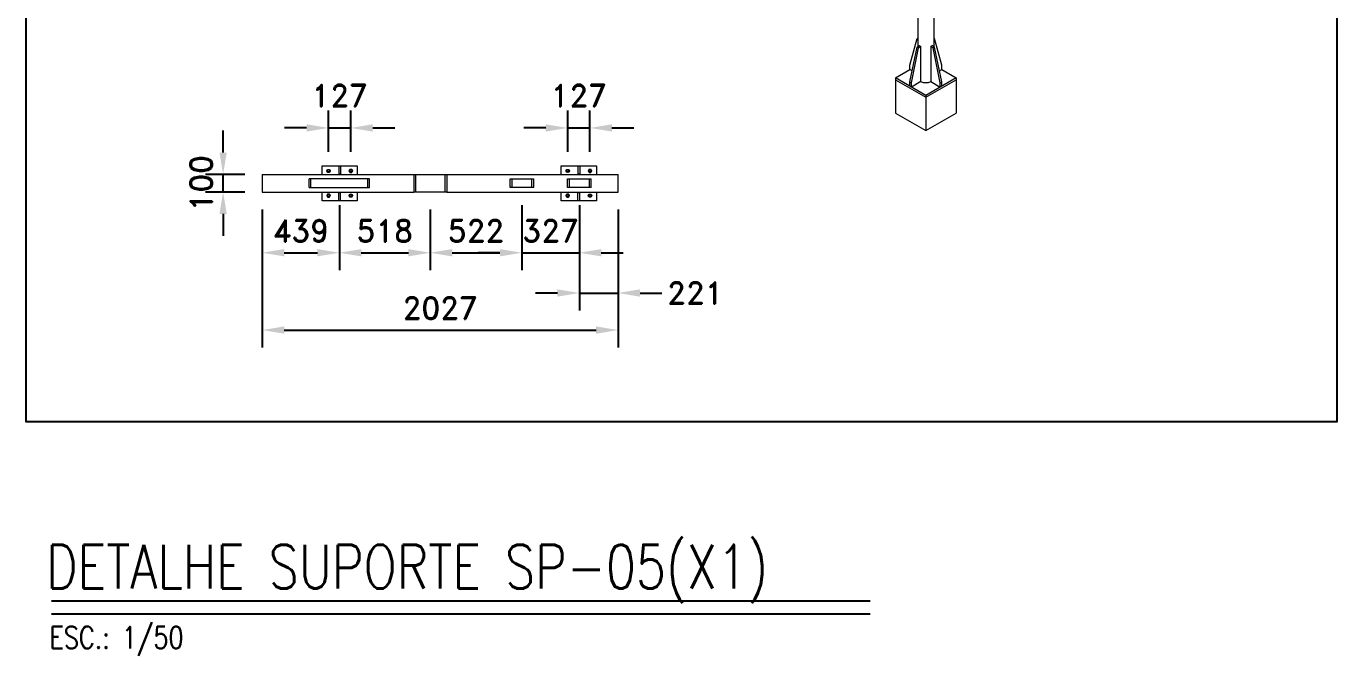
# Model space of a CAD drawing. Header units: millimetres. Extents: x -312439 to 477422, y -331570 to 212570.
# Drawn here: x 440668 to 448133, y 34045 to 37630 of the extents above; entities that cross this region are included whole.
import ezdxf
from ezdxf.enums import TextEntityAlignment as Align

# ---------------------------------------------------------------- set-up
doc = ezdxf.new("R2010")
doc.units = ezdxf.units.MM
for name, color, linetype in [('1', 7, 'Continuous'), ('2', 2, 'Continuous'), ('4', 4, 'Continuous')]:
    doc.layers.add(name, color=color, linetype=linetype)
doc.styles.add('ROMAND', font='ROMAND.SHX')
doc.styles.add('ROMANS', font='romans.shx', dxfattribs={"height": 187.5})
doc.dimstyles.new('1-50 (MILIMETRO)', dxfattribs={"dimscale": 0, "dimtxt": 125, "dimasz": 125, "dimexe": 100, "dimexo": 100, "dimgap": 50, "dimtad": 0, "dimdec": 0, "dimzin": 0, "dimdsep": 46, "dimtxsty": 'ROMAND', "dimcen": -390, "dimclrd": 1, "dimclre": 1, "dimclrt": 3, "dimadec": 0, "dimazin": 0, "dimtfac": 1, "dimtdec": 0, "dimtix": 1, "dimtmove": 2, "dimatfit": 2, "dimfxl": 1, "dimtvp": 1, "dimtolj": 1, "dimtzin": 0, "dimarcsym": 0})

# ---------------------------------------------------------------- blocks, each defined once
blk = doc.blocks.new('*D433')
at = {"color": 1, "lineweight": -2, "transparency": 16777216}
for p, q in [((442013, 36586.2), (442013, 36240.4)), ((442451.9, 36611.2), (442451.9, 36240.4)), ((442138, 36340.4), (442326.9, 36340.4))]:
    blk.add_line(p, q, dxfattribs=at)
at = {"color": 1, "transparency": 16777216}
for points in [[(442138, 36361.2), (442138, 36319.6), (442013, 36340.4)], [(442326.9, 36361.2), (442326.9, 36319.6), (442451.9, 36340.4)]]:
    blk.add_solid(points, dxfattribs=at)
at = {"layer": 'Defpoints', "color": 0, "transparency": 16777216}
for p in [(442013, 36686.2), (442451.9, 36711.2), (442451.9, 36340.4)]:
    blk.add_point(p, dxfattribs=at)
at = {"color": 3, "transparency": 16777216, "insert": (442232.5, 36465.4), "char_height": 125, "attachment_point": 5, "style": 'ROMAND'}
blk.add_mtext('\\A1;439', dxfattribs=at)
blk = doc.blocks.new('*D434')
at = {"color": 1, "lineweight": -2, "transparency": 16777216}
for p, q in [((442451.9, 36611.2), (442451.9, 36240.4)), ((442969.8, 36586.2), (442969.8, 36240.4)), ((442576.9, 36340.4), (442844.8, 36340.4))]:
    blk.add_line(p, q, dxfattribs=at)
at = {"color": 1, "transparency": 16777216}
for points in [[(442576.9, 36361.2), (442576.9, 36319.6), (442451.9, 36340.4)], [(442844.8, 36361.2), (442844.8, 36319.6), (442969.8, 36340.4)]]:
    blk.add_solid(points, dxfattribs=at)
at = {"layer": 'Defpoints', "color": 0, "transparency": 16777216}
for p in [(442451.9, 36711.2), (442969.8, 36686.2), (442969.8, 36340.4)]:
    blk.add_point(p, dxfattribs=at)
at = {"color": 3, "transparency": 16777216, "insert": (442710.8, 36465.4), "char_height": 125, "attachment_point": 5, "style": 'ROMAND'}
blk.add_mtext('\\A1;518', dxfattribs=at)
blk = doc.blocks.new('*D435')
at = {"color": 1, "lineweight": -2, "transparency": 16777216}
for p, q in [((442969.8, 36586.2), (442969.8, 36240.4)), ((443491.9, 36611.2), (443491.9, 36240.4)), ((443094.8, 36340.4), (443366.9, 36340.4))]:
    blk.add_line(p, q, dxfattribs=at)
at = {"color": 1, "transparency": 16777216}
for points in [[(443094.8, 36361.2), (443094.8, 36319.6), (442969.8, 36340.4)], [(443366.9, 36361.2), (443366.9, 36319.6), (443491.9, 36340.4)]]:
    blk.add_solid(points, dxfattribs=at)
at = {"layer": 'Defpoints', "color": 0, "transparency": 16777216}
for p in [(442969.8, 36686.2), (443491.9, 36711.2), (443491.9, 36340.4)]:
    blk.add_point(p, dxfattribs=at)
at = {"color": 3, "transparency": 16777216, "insert": (443230.8, 36465.4), "char_height": 125, "attachment_point": 5, "style": 'ROMAND'}
blk.add_mtext('\\A1;522', dxfattribs=at)
blk = doc.blocks.new('*D436')
at = {"color": 1, "lineweight": -2, "transparency": 16777216}
for p, q in [((443818.9, 36611.2), (443818.9, 36240.4)), ((443366.9, 36340.4), (443241.9, 36340.4)), ((443491.9, 36340.4), (443818.9, 36340.4)), ((443943.9, 36340.4), (444068.9, 36340.4))]:
    blk.add_line(p, q, dxfattribs=at)
at = {"color": 1, "transparency": 16777216}
for points in [[(443366.9, 36361.2), (443366.9, 36319.6), (443491.9, 36340.4)], [(443943.9, 36361.2), (443943.9, 36319.6), (443818.9, 36340.4)]]:
    blk.add_solid(points, dxfattribs=at)
at = {"layer": 'Defpoints', "color": 0, "transparency": 16777216}
for p in [(443818.9, 36711.2), (443491.9, 36340.4), (443818.9, 36340.4)]:
    blk.add_point(p, dxfattribs=at)
at = {"color": 3, "transparency": 16777216, "insert": (443655.4, 36465.4), "char_height": 125, "attachment_point": 5, "style": 'ROMAND'}
blk.add_mtext('\\A1;327', dxfattribs=at)
blk = doc.blocks.new('*D437')
at = {"color": 1, "lineweight": -2, "transparency": 16777216}
for p, q in [((443818.9, 36611.2), (443818.9, 36011.2)), ((444039.6, 36586.2), (444039.6, 36011.2)), ((443693.9, 36111.2), (443568.9, 36111.2)), ((443818.9, 36111.2), (444039.6, 36111.2)), ((444164.6, 36111.2), (444289.6, 36111.2))]:
    blk.add_line(p, q, dxfattribs=at)
at = {"color": 1, "transparency": 16777216}
for points in [[(443693.9, 36132), (443693.9, 36090.3), (443818.9, 36111.2)], [(444164.6, 36132), (444164.6, 36090.3), (444039.6, 36111.2)]]:
    blk.add_solid(points, dxfattribs=at)
at = {"layer": 'Defpoints', "color": 0, "transparency": 16777216}
for p in [(443818.9, 36711.2), (444039.6, 36686.2), (444039.6, 36111.2)]:
    blk.add_point(p, dxfattribs=at)
at = {"color": 3, "transparency": 16777216, "insert": (444479.8, 36111.2), "char_height": 125, "attachment_point": 5, "style": 'ROMAND'}
blk.add_mtext('\\A1;221', dxfattribs=at)
blk = doc.blocks.new('*D427')
at = {"color": 1, "lineweight": -2, "transparency": 16777216}
for p, q in [((442013, 36586.2), (442013, 35800.1)), ((444039.6, 36586.2), (444039.6, 35800.1)), ((442138, 35900.1), (443914.6, 35900.1))]:
    blk.add_line(p, q, dxfattribs=at)
at = {"color": 1, "transparency": 16777216}
for points in [[(442138, 35921), (442138, 35879.3), (442013, 35900.1)], [(443914.6, 35921), (443914.6, 35879.3), (444039.6, 35900.1)]]:
    blk.add_solid(points, dxfattribs=at)
at = {"layer": 'Defpoints', "color": 0, "transparency": 16777216}
for p in [(442013, 36686.2), (444039.6, 36686.2), (444039.6, 35900.1)]:
    blk.add_point(p, dxfattribs=at)
at = {"color": 3, "transparency": 16777216, "insert": (443026.3, 36025.1), "char_height": 125, "attachment_point": 5, "style": 'ROMAND'}
blk.add_mtext('\\A1;2027', dxfattribs=at)
blk = doc.blocks.new('*D438')
at = {"color": 1, "lineweight": -2, "transparency": 16777216}
for p, q in [((441789.7, 36911.2), (441789.7, 37036.2)), ((441913, 36786.2), (441689.7, 36786.2)), ((441789.7, 36686.2), (441789.7, 36786.2)), ((441913, 36686.2), (441689.7, 36686.2)), ((441789.7, 36561.2), (441789.7, 36436.2))]:
    blk.add_line(p, q, dxfattribs=at)
at = {"color": 1, "transparency": 16777216}
for points in [[(441768.9, 36911.2), (441810.5, 36911.2), (441789.7, 36786.2)], [(441768.9, 36561.2), (441810.5, 36561.2), (441789.7, 36686.2)]]:
    blk.add_solid(points, dxfattribs=at)
at = {"layer": 'Defpoints', "color": 0, "transparency": 16777216}
for p in [(441789.7, 36786.2), (442013, 36786.2), (442013, 36686.2)]:
    blk.add_point(p, dxfattribs=at)
at = {"color": 3, "transparency": 16777216, "insert": (441664.7, 36736.2), "char_height": 125, "attachment_point": 5, "rotation": 90, "style": 'ROMAND'}
blk.add_mtext('\\A1;100', dxfattribs=at)
blk = doc.blocks.new('*D439')
at = {"color": 1, "lineweight": -2, "transparency": 16777216}
for p, q in [((442390.3, 36915.3), (442390.3, 37151.1)), ((442517.1, 36915.3), (442517.1, 37151.1)), ((442265.3, 37051.1), (442140.3, 37051.1)), ((442390.3, 37051.1), (442517.1, 37051.1)), ((442642.1, 37051.1), (442767.1, 37051.1))]:
    blk.add_line(p, q, dxfattribs=at)
at = {"color": 1, "transparency": 16777216}
for points in [[(442265.3, 37071.9), (442265.3, 37030.2), (442390.3, 37051.1)], [(442642.1, 37071.9), (442642.1, 37030.2), (442517.1, 37051.1)]]:
    blk.add_solid(points, dxfattribs=at)
at = {"layer": 'Defpoints', "color": 0, "transparency": 16777216}
for p in [(442517.1, 37051.1), (442390.3, 36815.3), (442517.1, 36815.3)]:
    blk.add_point(p, dxfattribs=at)
at = {"color": 3, "transparency": 16777216, "insert": (442453.7, 37235.1), "char_height": 125, "attachment_point": 5, "style": 'ROMAND'}
blk.add_mtext('\\A1;127', dxfattribs=at)
blk = doc.blocks.new('*D440')
at = {"color": 1, "lineweight": -2, "transparency": 16777216}
for p, q in [((443752.6, 36915.3), (443752.6, 37151.1)), ((443879.4, 36915.3), (443879.4, 37151.1)), ((443627.6, 37051.1), (443502.6, 37051.1)), ((443752.6, 37051.1), (443879.4, 37051.1)), ((444004.4, 37051.1), (444129.4, 37051.1))]:
    blk.add_line(p, q, dxfattribs=at)
at = {"color": 1, "transparency": 16777216}
for points in [[(443627.6, 37071.9), (443627.6, 37030.2), (443752.6, 37051.1)], [(444004.4, 37071.9), (444004.4, 37030.2), (443879.4, 37051.1)]]:
    blk.add_solid(points, dxfattribs=at)
at = {"layer": 'Defpoints', "color": 0, "transparency": 16777216}
for p in [(443879.4, 37051.1), (443752.6, 36815.3), (443879.4, 36815.3)]:
    blk.add_point(p, dxfattribs=at)
at = {"color": 3, "transparency": 16777216, "insert": (443816, 37235.1), "char_height": 125, "attachment_point": 5, "style": 'ROMAND'}
blk.add_mtext('\\A1;127', dxfattribs=at)

msp = doc.modelspace()

# ---------------------------------------------------------------- linework, layer by layer
at = {"color": 3, "linetype": 'Continuous', "lineweight": 0, "extrusion": (1.66533e-16, 0.816497, 0.57735)}
for p, q in [((445746.378, 39134.332), (445746.378, 37514.171)), ((445838.234, 39187.365), (445838.234, 37514.171)), ((445701.373, 37408.188), (445742.509, 37559.438)), ((445746.378, 37561.671), (445742.509, 37559.438)), ((445742.509, 37559.438), (445746.378, 37557.204)), ((445842.102, 37559.438), (445838.234, 37561.671)), ((445842.102, 37559.438), (445838.234, 37557.204)), ((445883.238, 37408.188), (445842.102, 37559.438)), ((445701.373, 37313.188), (445742.509, 37511.938)), ((445710.033, 37308.188), (445751.17, 37506.938)), ((445742.509, 37511.938), (445755.79, 37519.605)), ((445742.509, 37511.938), (445751.17, 37506.938)), ((445751.17, 37506.938), (445764.45, 37514.605)), ((445764.45, 37314.605), (445764.45, 37514.605)), ((445833.442, 37506.938), (445820.162, 37514.605)), ((445820.162, 37514.605), (445820.162, 37314.605)), ((445842.102, 37511.938), (445828.822, 37519.605)), ((445833.442, 37506.938), (445842.102, 37511.938)), ((445874.578, 37308.188), (445833.442, 37506.938)), ((445883.238, 37313.188), (445842.102, 37511.938)), ((445701.373, 37383.188), (445701.373, 37408.188)), ((445883.238, 37383.188), (445883.238, 37408.188)), ((445619.101, 37335.688), (445701.373, 37383.188)), ((445619.101, 37335.688), (445619.101, 37135.688)), ((445792.306, 37235.688), (445619.101, 37335.688)), ((445619.101, 37325.688), (445792.306, 37225.688)), ((445714.315, 37375.716), (445701.373, 37383.188)), ((445965.511, 37335.688), (445792.306, 37235.688)), ((445792.306, 37225.688), (445965.511, 37325.688)), ((445870.297, 37375.716), (445883.238, 37383.188)), ((445883.238, 37383.188), (445965.511, 37335.688)), ((445965.511, 37335.688), (445965.511, 37135.688)), ((445701.373, 37313.188), (445710.033, 37308.188)), ((445701.373, 37288.188), (445701.373, 37313.188)), ((445764.45, 37314.605), (445710.033, 37283.188)), ((445710.033, 37283.188), (445710.033, 37308.188)), ((445820.162, 37314.605), (445874.578, 37283.188)), ((445874.578, 37308.188), (445883.238, 37313.188)), ((445874.578, 37283.188), (445874.578, 37308.188)), ((445883.238, 37288.188), (445883.238, 37313.188)), ((445792.306, 37235.688), (445792.306, 37035.688)), ((445619.101, 37135.688), (445792.306, 37035.688)), ((445792.306, 37035.688), (445965.511, 37135.688))]:
    msp.add_line(p, q, dxfattribs=at)
at = {"color": 3, "linetype": 'Continuous', "lineweight": 0}
for p, q in [((442353.741, 36786.225), (442353.741, 36836.225)), ((442353.741, 36836.225), (442553.741, 36836.225)), ((442448.741, 36836.225), (442448.741, 36786.225)), ((442458.741, 36836.225), (442458.741, 36786.225)), ((442553.741, 36836.225), (442553.741, 36786.225)), ((443715.972, 36786.225), (443715.972, 36836.225)), ((443715.972, 36836.225), (443915.972, 36836.225)), ((443810.972, 36836.225), (443810.972, 36786.225)), ((443820.972, 36836.225), (443820.972, 36786.225)), ((443915.972, 36836.225), (443915.972, 36786.225)), ((442012.989, 36786.225), (442012.989, 36686.225)), ((442012.989, 36786.225), (442875.627, 36786.225)), ((442623.818, 36761.225), (442280.018, 36761.225)), ((442280.018, 36711.225), (442280.018, 36761.225)), ((442290.018, 36711.225), (442290.018, 36761.225)), ((442458.741, 36788.725), (442448.741, 36788.725)), ((442613.818, 36711.225), (442613.818, 36761.225)), ((442623.818, 36711.225), (442623.818, 36761.225)), ((442875.627, 36786.225), (442875.627, 36686.225)), ((442875.627, 36786.225), (444039.572, 36786.225)), ((442885.627, 36786.225), (442885.627, 36686.225)), ((443053.927, 36686.225), (443053.927, 36786.225)), ((443063.927, 36786.225), (443063.927, 36686.225)), ((443424.718, 36761.225), (443559.018, 36761.225)), ((443424.718, 36711.225), (443424.718, 36761.225)), ((443434.718, 36761.225), (443434.718, 36711.225)), ((443549.018, 36711.225), (443549.018, 36761.225)), ((443559.018, 36711.225), (443559.018, 36761.225)), ((443751.76, 36761.225), (443886.06, 36761.225)), ((443751.76, 36711.225), (443751.76, 36761.225)), ((443761.76, 36761.225), (443761.76, 36711.225)), ((443820.972, 36788.725), (443810.972, 36788.725)), ((443876.06, 36711.225), (443876.06, 36761.225)), ((443886.06, 36711.225), (443886.06, 36761.225)), ((444039.572, 36686.225), (444039.572, 36786.225)), ((442012.989, 36686.225), (442875.627, 36686.225)), ((442280.018, 36711.225), (442623.818, 36711.225)), ((442290.018, 36711.225), (442613.818, 36711.225)), ((442353.741, 36636.225), (442353.741, 36686.225)), ((442448.741, 36636.225), (442448.741, 36686.225)), ((442448.741, 36683.725), (442458.741, 36683.725)), ((442458.741, 36636.225), (442458.741, 36686.225)), ((442553.741, 36686.225), (442553.741, 36636.225)), ((443063.927, 36686.225), (442875.627, 36686.225)), ((443053.927, 36686.225), (442885.627, 36686.225)), ((443063.927, 36686.225), (444039.572, 36686.225)), ((443559.018, 36711.225), (443424.718, 36711.225)), ((443549.018, 36711.225), (443434.718, 36711.225)), ((443715.972, 36636.225), (443715.972, 36686.225)), ((443886.06, 36711.225), (443751.76, 36711.225)), ((443876.06, 36711.225), (443761.76, 36711.225)), ((443810.972, 36636.225), (443810.972, 36686.225)), ((443810.972, 36683.725), (443820.972, 36683.725)), ((443820.972, 36636.225), (443820.972, 36686.225)), ((443915.972, 36686.225), (443915.972, 36636.225)), ((442553.741, 36636.225), (442353.741, 36636.225)), ((443915.972, 36636.225), (443715.972, 36636.225))]:
    msp.add_line(p, q, dxfattribs=at)
msp.add_lwpolyline([(440668.218, 42368.881), (448133.252, 42368.881), (448133.252, 35377.787), (440668.218, 35377.787)], close=True)
for centre, radius in [((442390.346, 36806.638), 8.699), ((442390.346, 36806.638), 5.444), ((442517.137, 36806.638), 8.699), ((442517.137, 36806.638), 5.444), ((443752.577, 36806.638), 8.699), ((443752.577, 36806.638), 5.444), ((443879.368, 36806.638), 8.699), ((443879.368, 36806.638), 5.444), ((442390.346, 36665.812), 8.699), ((442390.346, 36665.812), 5.444), ((442517.137, 36665.812), 8.699), ((442517.137, 36665.812), 5.444), ((443752.577, 36665.812), 8.699), ((443752.577, 36665.812), 5.444), ((443879.368, 36665.812), 8.699), ((443879.368, 36665.812), 5.444)]:
    msp.add_circle(centre, radius, dxfattribs=at)
msp.add_arc((442517.137, 36806.638), 8.699, 30, 90, dxfattribs=at)
for centre, major_axis, start_param, end_param in [((445792.306, 37535.688), (45.928, 0), 3.79325923, 4.06072241), ((445792.306, 37535.688), (-45.928, 0), 2.2224629, 2.48992608), ((445792.306, 37335.688), (45.928, 0), 4.06072241, 5.36405555)]:
    msp.add_ellipse(centre, major_axis=major_axis, ratio=0.57735027, start_param=start_param, end_param=end_param, dxfattribs=at)
for points in [[(442380.301, 36806.638), (442381.646, 36808.969), (442382.812, 36810.987)], [(442382.812, 36802.288), (442381.646, 36804.307), (442380.301, 36806.638)], [(442382.812, 36810.987), (442383.977, 36813.006), (442385.323, 36815.337)], [(442385.323, 36815.337), (442388.015, 36815.337), (442390.346, 36815.337)], [(442390.346, 36815.337), (442392.677, 36815.337), (442395.368, 36815.337)], [(442395.368, 36815.337), (442396.714, 36813.006), (442397.879, 36810.987)], [(442397.879, 36810.987), (442399.045, 36808.969), (442400.391, 36806.638)], [(442400.391, 36806.638), (442399.045, 36804.307), (442397.879, 36802.288)], [(442509.603, 36810.987), (442508.438, 36808.969), (442507.092, 36806.638)], [(442507.092, 36806.638), (442508.438, 36804.307), (442509.603, 36802.288)], [(442512.115, 36815.337), (442510.769, 36813.006), (442509.603, 36810.987)], [(442517.137, 36815.337), (442514.806, 36815.337), (442512.115, 36815.337)], [(442522.16, 36815.337), (442519.468, 36815.337), (442517.137, 36815.337)], [(442524.671, 36810.987), (442523.505, 36813.006), (442522.16, 36815.337)], [(442527.182, 36806.638), (442525.836, 36808.969), (442524.671, 36810.987)], [(442524.671, 36802.288), (442525.836, 36804.307), (442527.182, 36806.638)], [(443742.532, 36806.638), (443743.877, 36808.969), (443745.043, 36810.987)], [(443745.043, 36802.288), (443743.877, 36804.307), (443742.532, 36806.638)], [(443745.043, 36810.987), (443746.208, 36813.006), (443747.554, 36815.337)], [(443747.554, 36815.337), (443750.246, 36815.337), (443752.577, 36815.337)], [(443752.577, 36815.337), (443754.908, 36815.337), (443757.599, 36815.337)], [(443757.599, 36815.337), (443758.945, 36813.006), (443760.11, 36810.987)], [(443760.11, 36810.987), (443761.276, 36808.969), (443762.622, 36806.638)], [(443762.622, 36806.638), (443761.276, 36804.307), (443760.11, 36802.288)], [(443871.834, 36810.987), (443870.669, 36808.969), (443869.323, 36806.638)], [(443869.323, 36806.638), (443870.669, 36804.307), (443871.834, 36802.288)], [(443874.346, 36815.337), (443873, 36813.006), (443871.834, 36810.987)], [(443879.368, 36815.337), (443877.037, 36815.337), (443874.346, 36815.337)], [(443884.391, 36815.337), (443881.699, 36815.337), (443879.368, 36815.337)], [(443886.902, 36810.987), (443885.736, 36813.006), (443884.391, 36815.337)], [(443889.413, 36806.638), (443888.067, 36808.969), (443886.902, 36810.987)], [(443886.902, 36802.288), (443888.067, 36804.307), (443889.413, 36806.638)], [(442385.323, 36797.938), (442383.977, 36800.269), (442382.812, 36802.288)], [(442390.346, 36797.938), (442388.015, 36797.938), (442385.323, 36797.938)], [(442395.368, 36797.938), (442392.677, 36797.938), (442390.346, 36797.938)], [(442397.879, 36802.288), (442396.714, 36800.269), (442395.368, 36797.938)], [(442509.603, 36802.288), (442510.769, 36800.269), (442512.115, 36797.938)], [(442512.115, 36797.938), (442514.806, 36797.938), (442517.137, 36797.938)], [(442517.137, 36797.938), (442519.468, 36797.938), (442522.16, 36797.938)], [(442522.16, 36797.938), (442523.505, 36800.269), (442524.671, 36802.288)], [(443747.554, 36797.938), (443746.208, 36800.269), (443745.043, 36802.288)], [(443760.11, 36802.288), (443758.945, 36800.269), (443757.599, 36797.938)], [(443871.834, 36802.288), (443873, 36800.269), (443874.346, 36797.938)], [(443874.346, 36797.938), (443877.037, 36797.938), (443879.368, 36797.938)], [(443879.368, 36797.938), (443881.699, 36797.938), (443884.391, 36797.938)], [(443884.391, 36797.938), (443885.736, 36800.269), (443886.902, 36802.288)], [(442382.812, 36670.162), (442381.646, 36668.143), (442380.301, 36665.812)], [(442380.301, 36665.812), (442381.646, 36663.481), (442382.812, 36661.463)], [(442385.323, 36674.511), (442383.977, 36672.18), (442382.812, 36670.162)], [(442382.812, 36661.463), (442383.977, 36659.444), (442385.323, 36657.113)], [(442390.346, 36674.511), (442388.015, 36674.511), (442385.323, 36674.511)], [(442385.323, 36657.113), (442388.015, 36657.113), (442390.346, 36657.113)], [(442395.368, 36674.511), (442392.677, 36674.511), (442390.346, 36674.511)], [(442390.346, 36657.113), (442392.677, 36657.113), (442395.368, 36657.113)], [(442397.879, 36670.162), (442396.714, 36672.18), (442395.368, 36674.511)], [(442395.368, 36657.113), (442396.714, 36659.444), (442397.879, 36661.463)], [(442400.391, 36665.812), (442399.045, 36668.143), (442397.879, 36670.162)], [(442397.879, 36661.463), (442399.045, 36663.481), (442400.391, 36665.812)], [(442507.092, 36665.812), (442508.438, 36668.143), (442509.603, 36670.162)], [(442509.603, 36661.463), (442508.438, 36663.481), (442507.092, 36665.812)], [(442509.603, 36670.162), (442510.769, 36672.18), (442512.115, 36674.511)], [(442512.115, 36657.113), (442510.769, 36659.444), (442509.603, 36661.463)], [(442512.115, 36674.511), (442514.806, 36674.511), (442517.137, 36674.511)], [(442517.137, 36657.113), (442514.806, 36657.113), (442512.115, 36657.113)], [(442517.137, 36674.511), (442519.468, 36674.511), (442522.16, 36674.511)], [(442522.16, 36657.113), (442519.468, 36657.113), (442517.137, 36657.113)], [(442522.16, 36674.511), (442523.505, 36672.18), (442524.671, 36670.162)], [(442524.671, 36661.463), (442523.505, 36659.444), (442522.16, 36657.113)], [(442524.671, 36670.162), (442525.836, 36668.143), (442527.182, 36665.812)], [(442527.182, 36665.812), (442525.836, 36663.481), (442524.671, 36661.463)], [(443745.043, 36670.162), (443743.877, 36668.143), (443742.532, 36665.812)], [(443742.532, 36665.812), (443743.877, 36663.481), (443745.043, 36661.463)], [(443747.554, 36674.511), (443746.208, 36672.18), (443745.043, 36670.162)], [(443745.043, 36661.463), (443746.208, 36659.444), (443747.554, 36657.113)], [(443752.577, 36674.511), (443750.246, 36674.511), (443747.554, 36674.511)], [(443747.554, 36657.113), (443750.246, 36657.113), (443752.577, 36657.113)], [(443757.599, 36674.511), (443754.908, 36674.511), (443752.577, 36674.511)], [(443752.577, 36657.113), (443754.908, 36657.113), (443757.599, 36657.113)], [(443760.11, 36670.162), (443758.945, 36672.18), (443757.599, 36674.511)], [(443757.599, 36657.113), (443758.945, 36659.444), (443760.11, 36661.463)], [(443762.622, 36665.812), (443761.276, 36668.143), (443760.11, 36670.162)], [(443760.11, 36661.463), (443761.276, 36663.481), (443762.622, 36665.812)], [(443869.323, 36665.812), (443870.669, 36668.143), (443871.834, 36670.162)], [(443871.834, 36661.463), (443870.669, 36663.481), (443869.323, 36665.812)], [(443871.834, 36670.162), (443873, 36672.18), (443874.346, 36674.511)], [(443874.346, 36657.113), (443873, 36659.444), (443871.834, 36661.463)], [(443874.346, 36674.511), (443877.037, 36674.511), (443879.368, 36674.511)], [(443879.368, 36657.113), (443877.037, 36657.113), (443874.346, 36657.113)], [(443879.368, 36674.511), (443881.699, 36674.511), (443884.391, 36674.511)], [(443884.391, 36657.113), (443881.699, 36657.113), (443879.368, 36657.113)], [(443884.391, 36674.511), (443885.736, 36672.18), (443886.902, 36670.162)], [(443886.902, 36661.463), (443885.736, 36659.444), (443884.391, 36657.113)], [(443886.902, 36670.162), (443888.067, 36668.143), (443889.413, 36665.812)], [(443889.413, 36665.812), (443888.067, 36663.481), (443886.902, 36661.463)]]:
    msp.add_rational_spline(points, [1, 1.0379548493, 1], degree=2, dxfattribs=at)
at = {"layer": '1', "color": 1}
msp.add_line((440811.602, 34284.015), (445475.028, 34284.015), dxfattribs=at)
at = {"layer": '2', "color": 2}
msp.add_line((440811.602, 34359.015), (445475.028, 34359.015), dxfattribs=at)

# ---------------------------------------------------------------- texts
at = {"layer": '2', "color": 2, "style": 'ROMANS', "width": 0.8}
msp.add_text('DETALHE SUPORTE SP-05(X1)', height=250, dxfattribs=at).set_placement((440781.087, 34552.716), align=Align.MIDDLE_LEFT)
at = {"layer": '4', "color": 4, "style": 'ROMANS', "width": 0.8}
msp.add_text('ESC.: 1/50', height=125, dxfattribs=at).set_placement((440801.602, 34149.657), align=Align.MIDDLE_LEFT)

# ---------------------------------------------------------------- dimensions: what is measured, and where the dimension line sits
for base, p1, p2, picture, middle in [((442517.137, 37051.083), (442390.346, 36815.337), (442517.137, 36815.337), '*D439', (442453.741, 37235.12)), ((443879.368, 37051.083), (443752.577, 36815.337), (443879.368, 36815.337), '*D440', (443815.972, 37235.12)), ((444039.572, 36111.174), (443818.91, 36711.225), (444039.572, 36686.225), '*D437', (444479.821, 36111.174))]:
    dim = msp.add_linear_dim(base=base, p1=p1, p2=p2, dimstyle='1-50 (MILIMETRO)', override={"dimscale": 1})
    dim.commit()
    dim.dimension.update_dxf_attribs({"geometry": picture, "text_midpoint": middle, "dimtype": 160})
dim = msp.add_linear_dim(base=(441789.708, 36786.225), p1=(442012.989, 36686.225), p2=(442012.989, 36786.225), angle=90, dimstyle='1-50 (MILIMETRO)', override={"dimscale": 1})
dim.commit()
dim.dimension.update_dxf_attribs({"geometry": '*D438', "text_midpoint": (441664.708, 36736.225)})
for base, p1, p2, picture, middle in [((442451.918, 36340.391), (442012.989, 36686.225), (442451.918, 36711.225), '*D433', (442232.454, 36465.391)), ((444039.572, 35900.133), (442012.989, 36686.225), (444039.572, 36686.225), '*D427', (443026.281, 36025.133)), ((442969.777, 36340.391), (442451.918, 36711.225), (442969.777, 36686.225), '*D434', (442710.847, 36465.391)), ((443491.868, 36340.391), (442969.777, 36686.225), (443491.868, 36711.225), '*D435', (443230.822, 36465.391)), ((443818.91, 36340.391), (443491.868, 36340.391), (443818.91, 36711.225), '*D436', (443655.389, 36465.391))]:
    dim = msp.add_linear_dim(base=base, p1=p1, p2=p2, dimstyle='1-50 (MILIMETRO)', override={"dimscale": 1})
    dim.commit()
    dim.dimension.update_dxf_attribs({"geometry": picture, "text_midpoint": middle})

doc.saveas('drawing.dxf')
